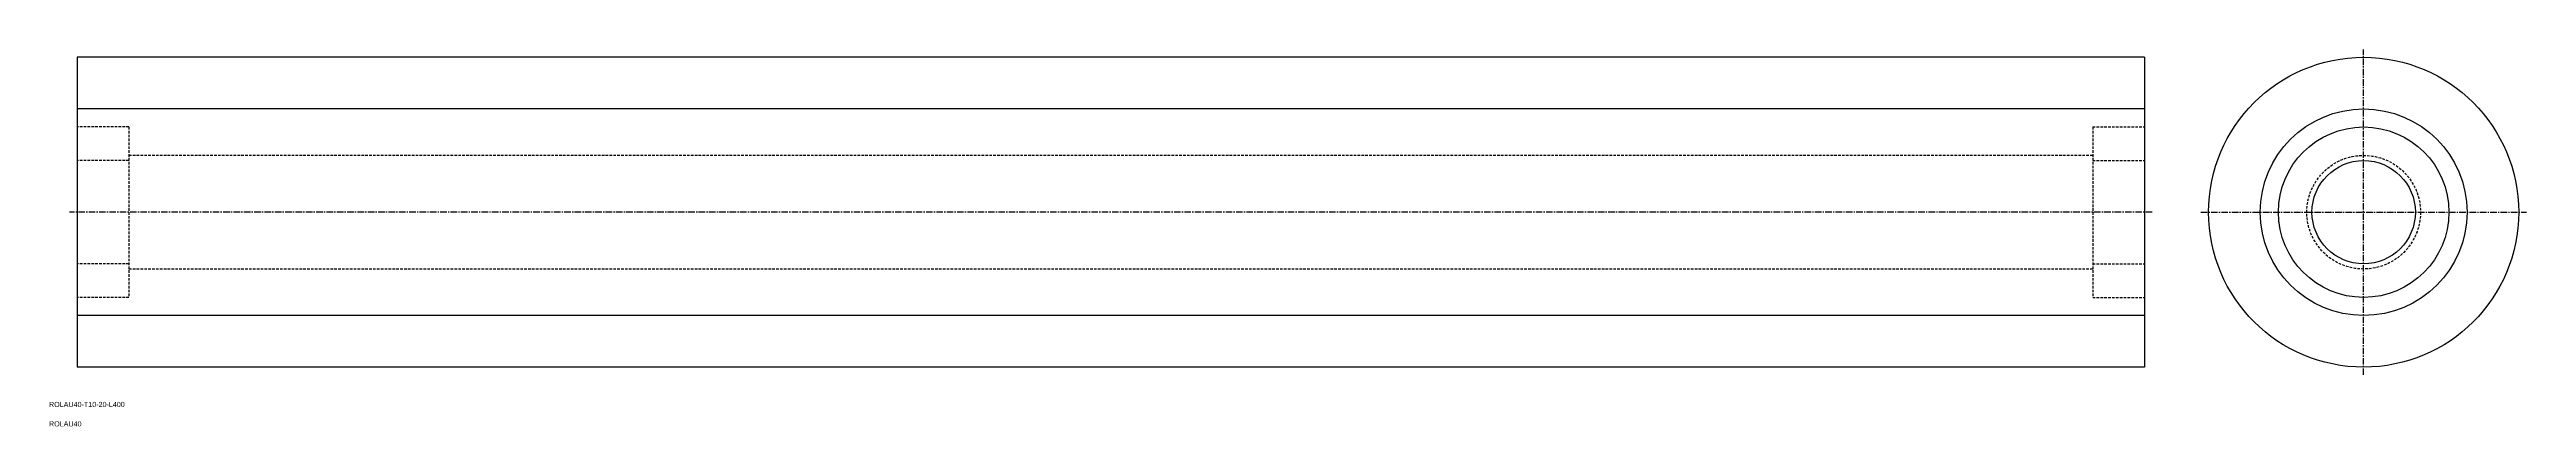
# Model space of a CAD drawing. Extents: x 32 to 511, y -16 to 57.
import ezdxf

# ---------------------------------------------------------------- set-up
doc = ezdxf.new("R2010")
doc.units = 0
doc.linetypes.add('CENTER', pattern=[2, 1.25, -0.25, 0.25, -0.25])
doc.linetypes.add('DASHED', pattern=[0.75, 0.5, -0.25])
doc.layers.get('0').update_dxf_attribs({"linetype": 'CONTINUOUS'})
doc.layers.add('CENTER', color=1, linetype='CENTER')

msp = doc.modelspace()

# ---------------------------------------------------------------- linework, layer by layer
at = {"color": 7, "linetype": 'CONTINUOUS'}
for p, q in [((37.21, 55.85), (37.21, -4.15)), ((437.21, 55.85), (37.21, 55.85)), ((437.21, 55.85), (437.21, -4.15)), ((437.21, 45.85), (37.21, 45.85)), ((437.21, 5.85), (37.21, 5.85)), ((437.21, -4.15), (37.21, -4.15))]:
    msp.add_line(p, q, dxfattribs=at)
at = {"color": 3, "linetype": 'DASHED'}
for p, q in [((47.21, 42.35), (37.21, 42.35)), ((47.21, 42.35), (47.21, 9.35)), ((427.21, 42.35), (437.21, 42.35)), ((427.21, 42.35), (427.21, 9.35)), ((47.21, 35.85), (37.21, 35.85)), ((427.21, 36.85), (47.21, 36.85)), ((427.21, 35.85), (437.21, 35.85)), ((47.21, 15.85), (37.21, 15.85)), ((427.21, 14.85), (47.21, 14.85)), ((427.21, 15.85), (437.21, 15.85)), ((47.21, 9.35), (37.21, 9.35)), ((427.21, 9.35), (437.21, 9.35))]:
    msp.add_line(p, q, dxfattribs=at)
at = {"color": 7, "linetype": 'CONTINUOUS'}
for radius in [30, 20, 16.5, 10]:
    msp.add_circle((479.64, 25.85), radius, dxfattribs=at)
at = {"color": 3, "linetype": 'DASHED'}
msp.add_circle((479.64, 25.85), 11, dxfattribs=at)
at = {"layer": 'CENTER', "color": 1, "linetype": 'CENTER'}
for p, q in [((479.64, -5.65), (479.64, 57.35)), ((438.71, 25.85), (35.71, 25.85)), ((448.14, 25.85), (511.14, 25.85))]:
    msp.add_line(p, q, dxfattribs=at)

# ---------------------------------------------------------------- texts
at = {"color": 7, "linetype": 'CONTINUOUS'}
for s, p in [('ROLAU40-T10-20-L400', (31.75, -11.88)), ('ROLAU40', (31.75, -15.63))]:
    msp.add_text(s, height=1, dxfattribs=at).set_placement(p)

doc.saveas('drawing.dxf')
